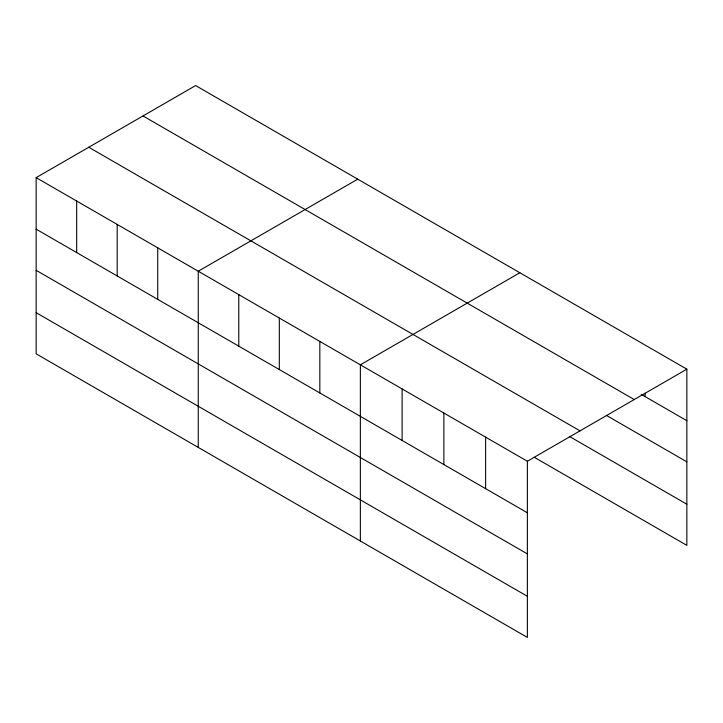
<?xml version="1.0" encoding="UTF-8"?>
<svg xmlns="http://www.w3.org/2000/svg" width="723" height="723" viewBox="0 0 723 723"><rect width="100%" height="100%" fill="white"/><g stroke="black" fill="none" stroke-linecap="round" stroke-linejoin="round"><path stroke-width="1.08" d="M36.15 177.641L527.374 461.247L527.374 637.433L36.15 353.827L36.15 177.641L195.626 85.567L686.85 369.173L686.85 545.359L534.396 457.343M357.731 179.159L198.256 271.233L198.256 447.42M519.837 272.752L360.361 364.817L360.361 541.003M527.374 461.247L686.85 369.173M641.211 394.351L686.85 420.705M143 115.951L634.225 399.557M606.254 415.309L686.85 461.843M88.775 147.257L580 430.863M569.353 436.385L686.85 504.22M36.15 229.173L527.374 512.779M36.15 270.312L527.374 553.917M36.15 312.688L527.374 596.294M645.097 393.24L645.097 396.602M485.621 437.144L485.621 488.667M443.868 413.032L443.868 464.564M402.115 388.929L402.115 440.461M319.828 341.419L319.828 392.951M279.304 318.03L279.304 369.552M238.78 294.632L238.78 346.154M157.731 247.835L157.731 299.367M117.198 224.437L117.198 275.969M76.674 201.039L76.674 252.571"/></g></svg>
